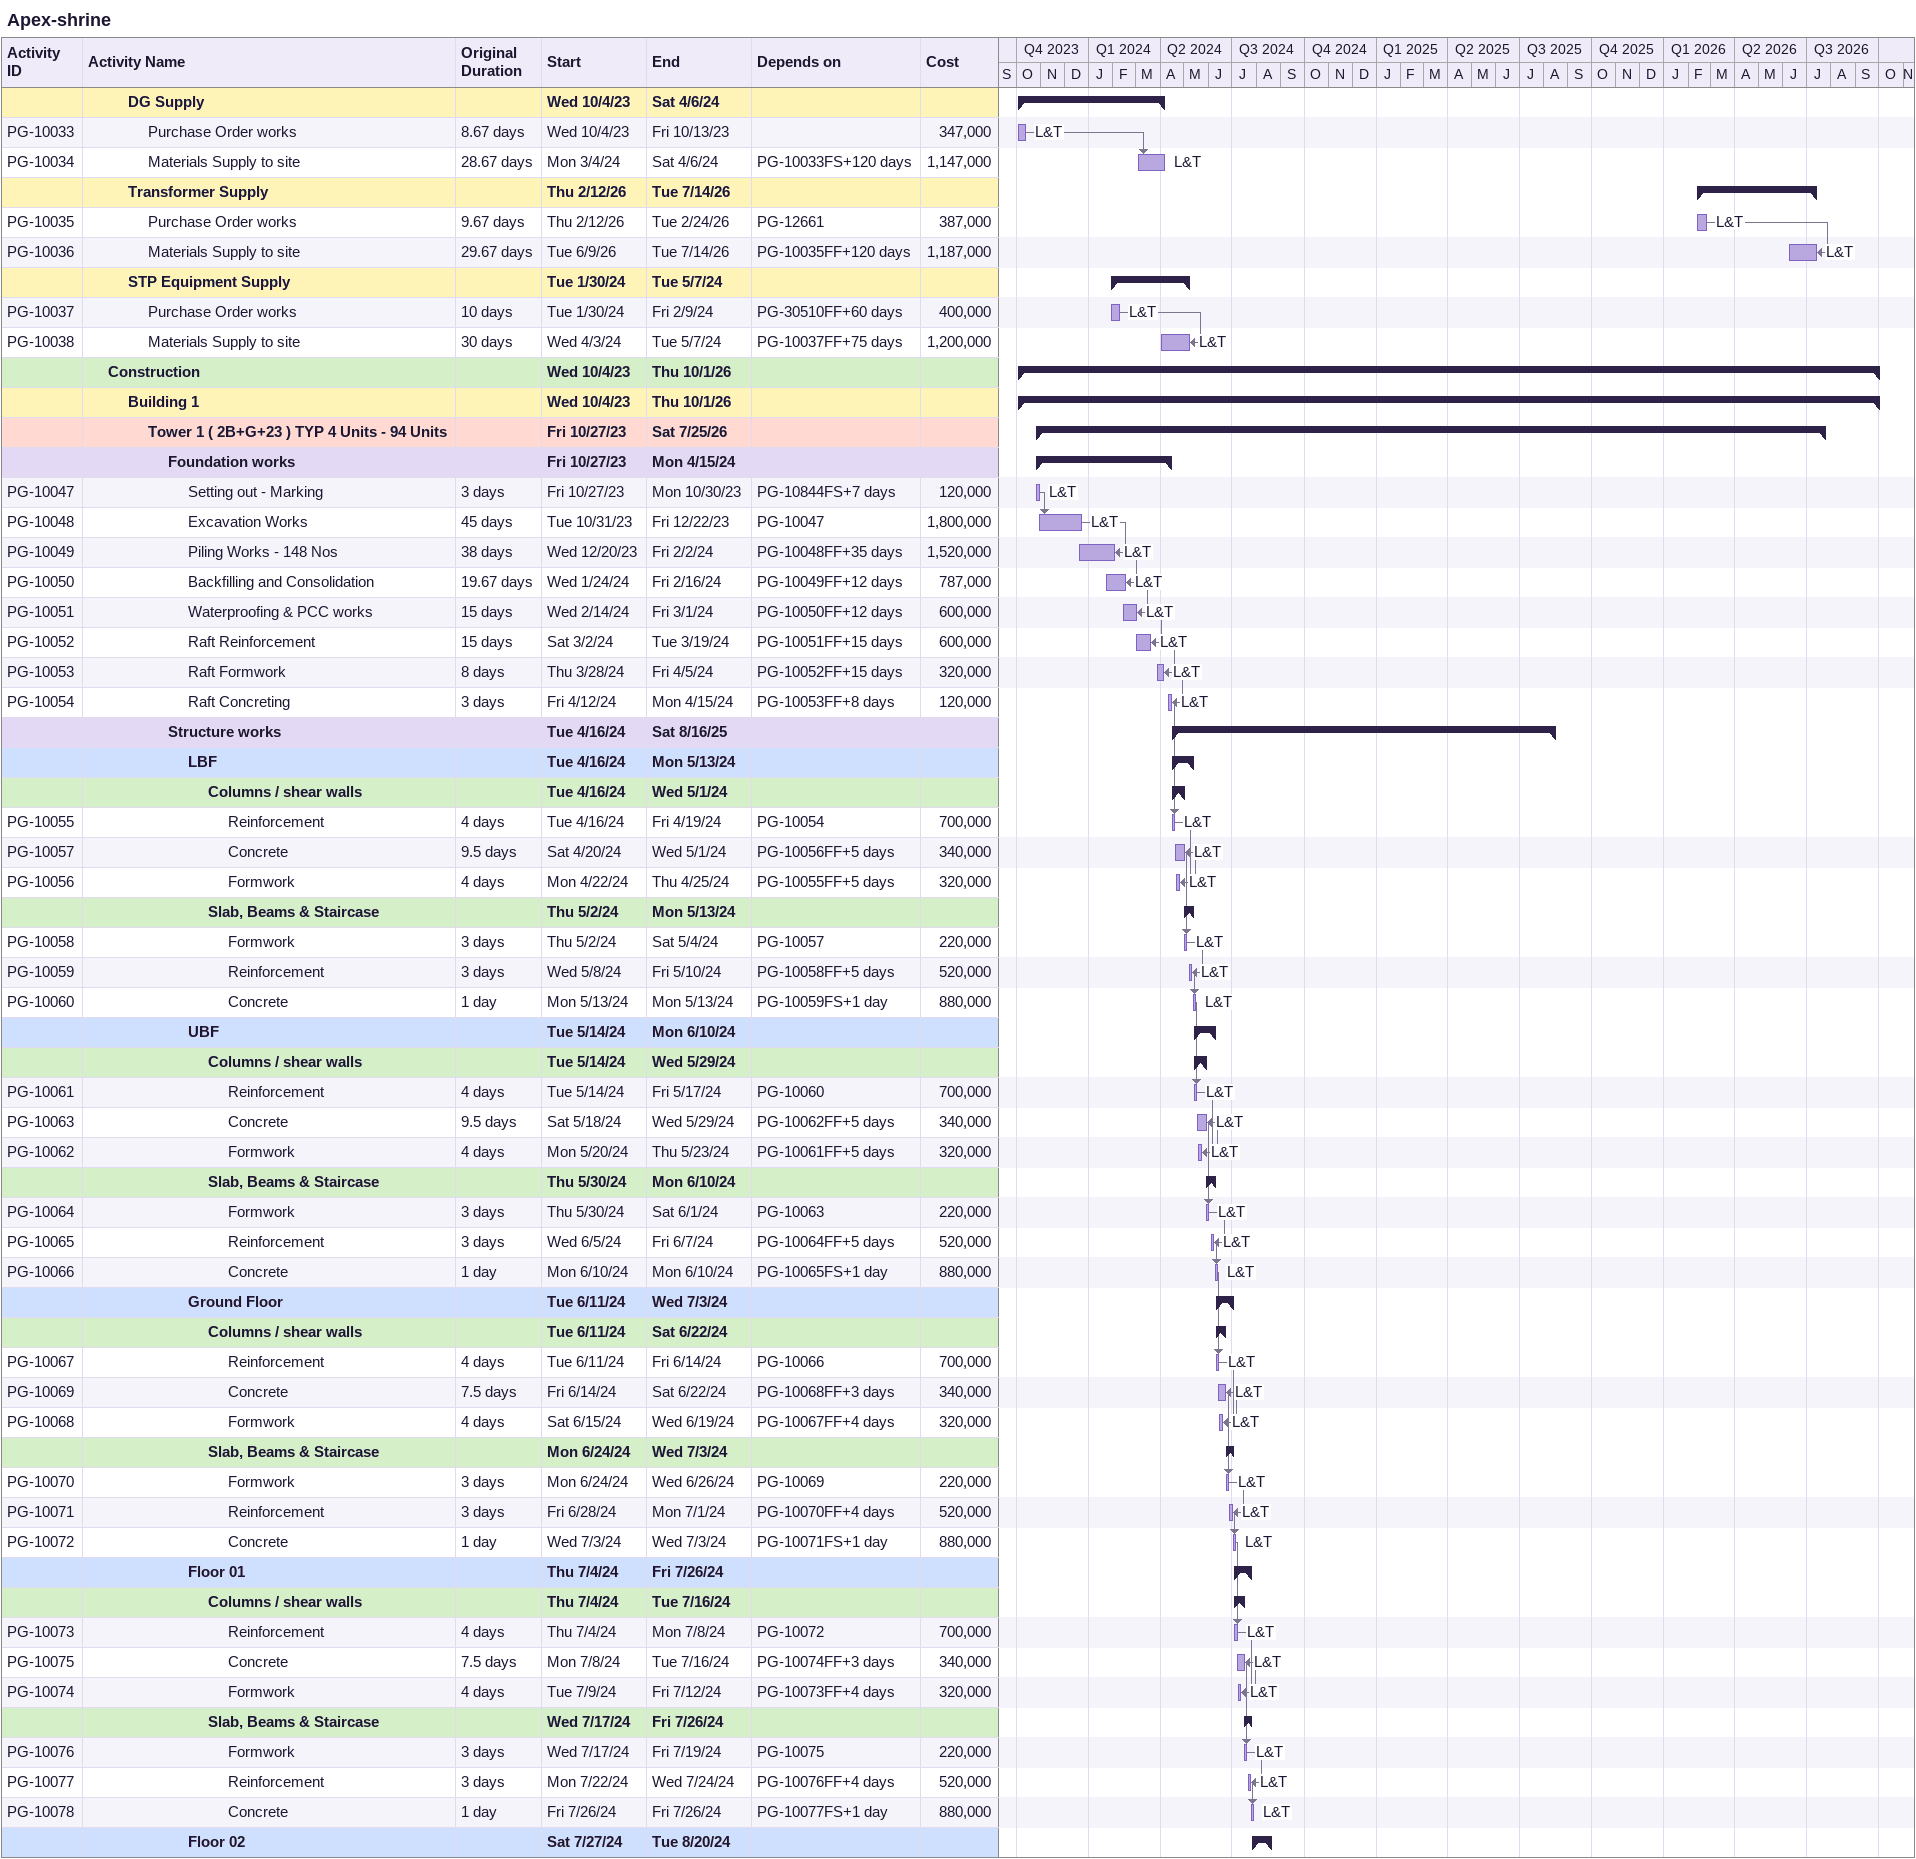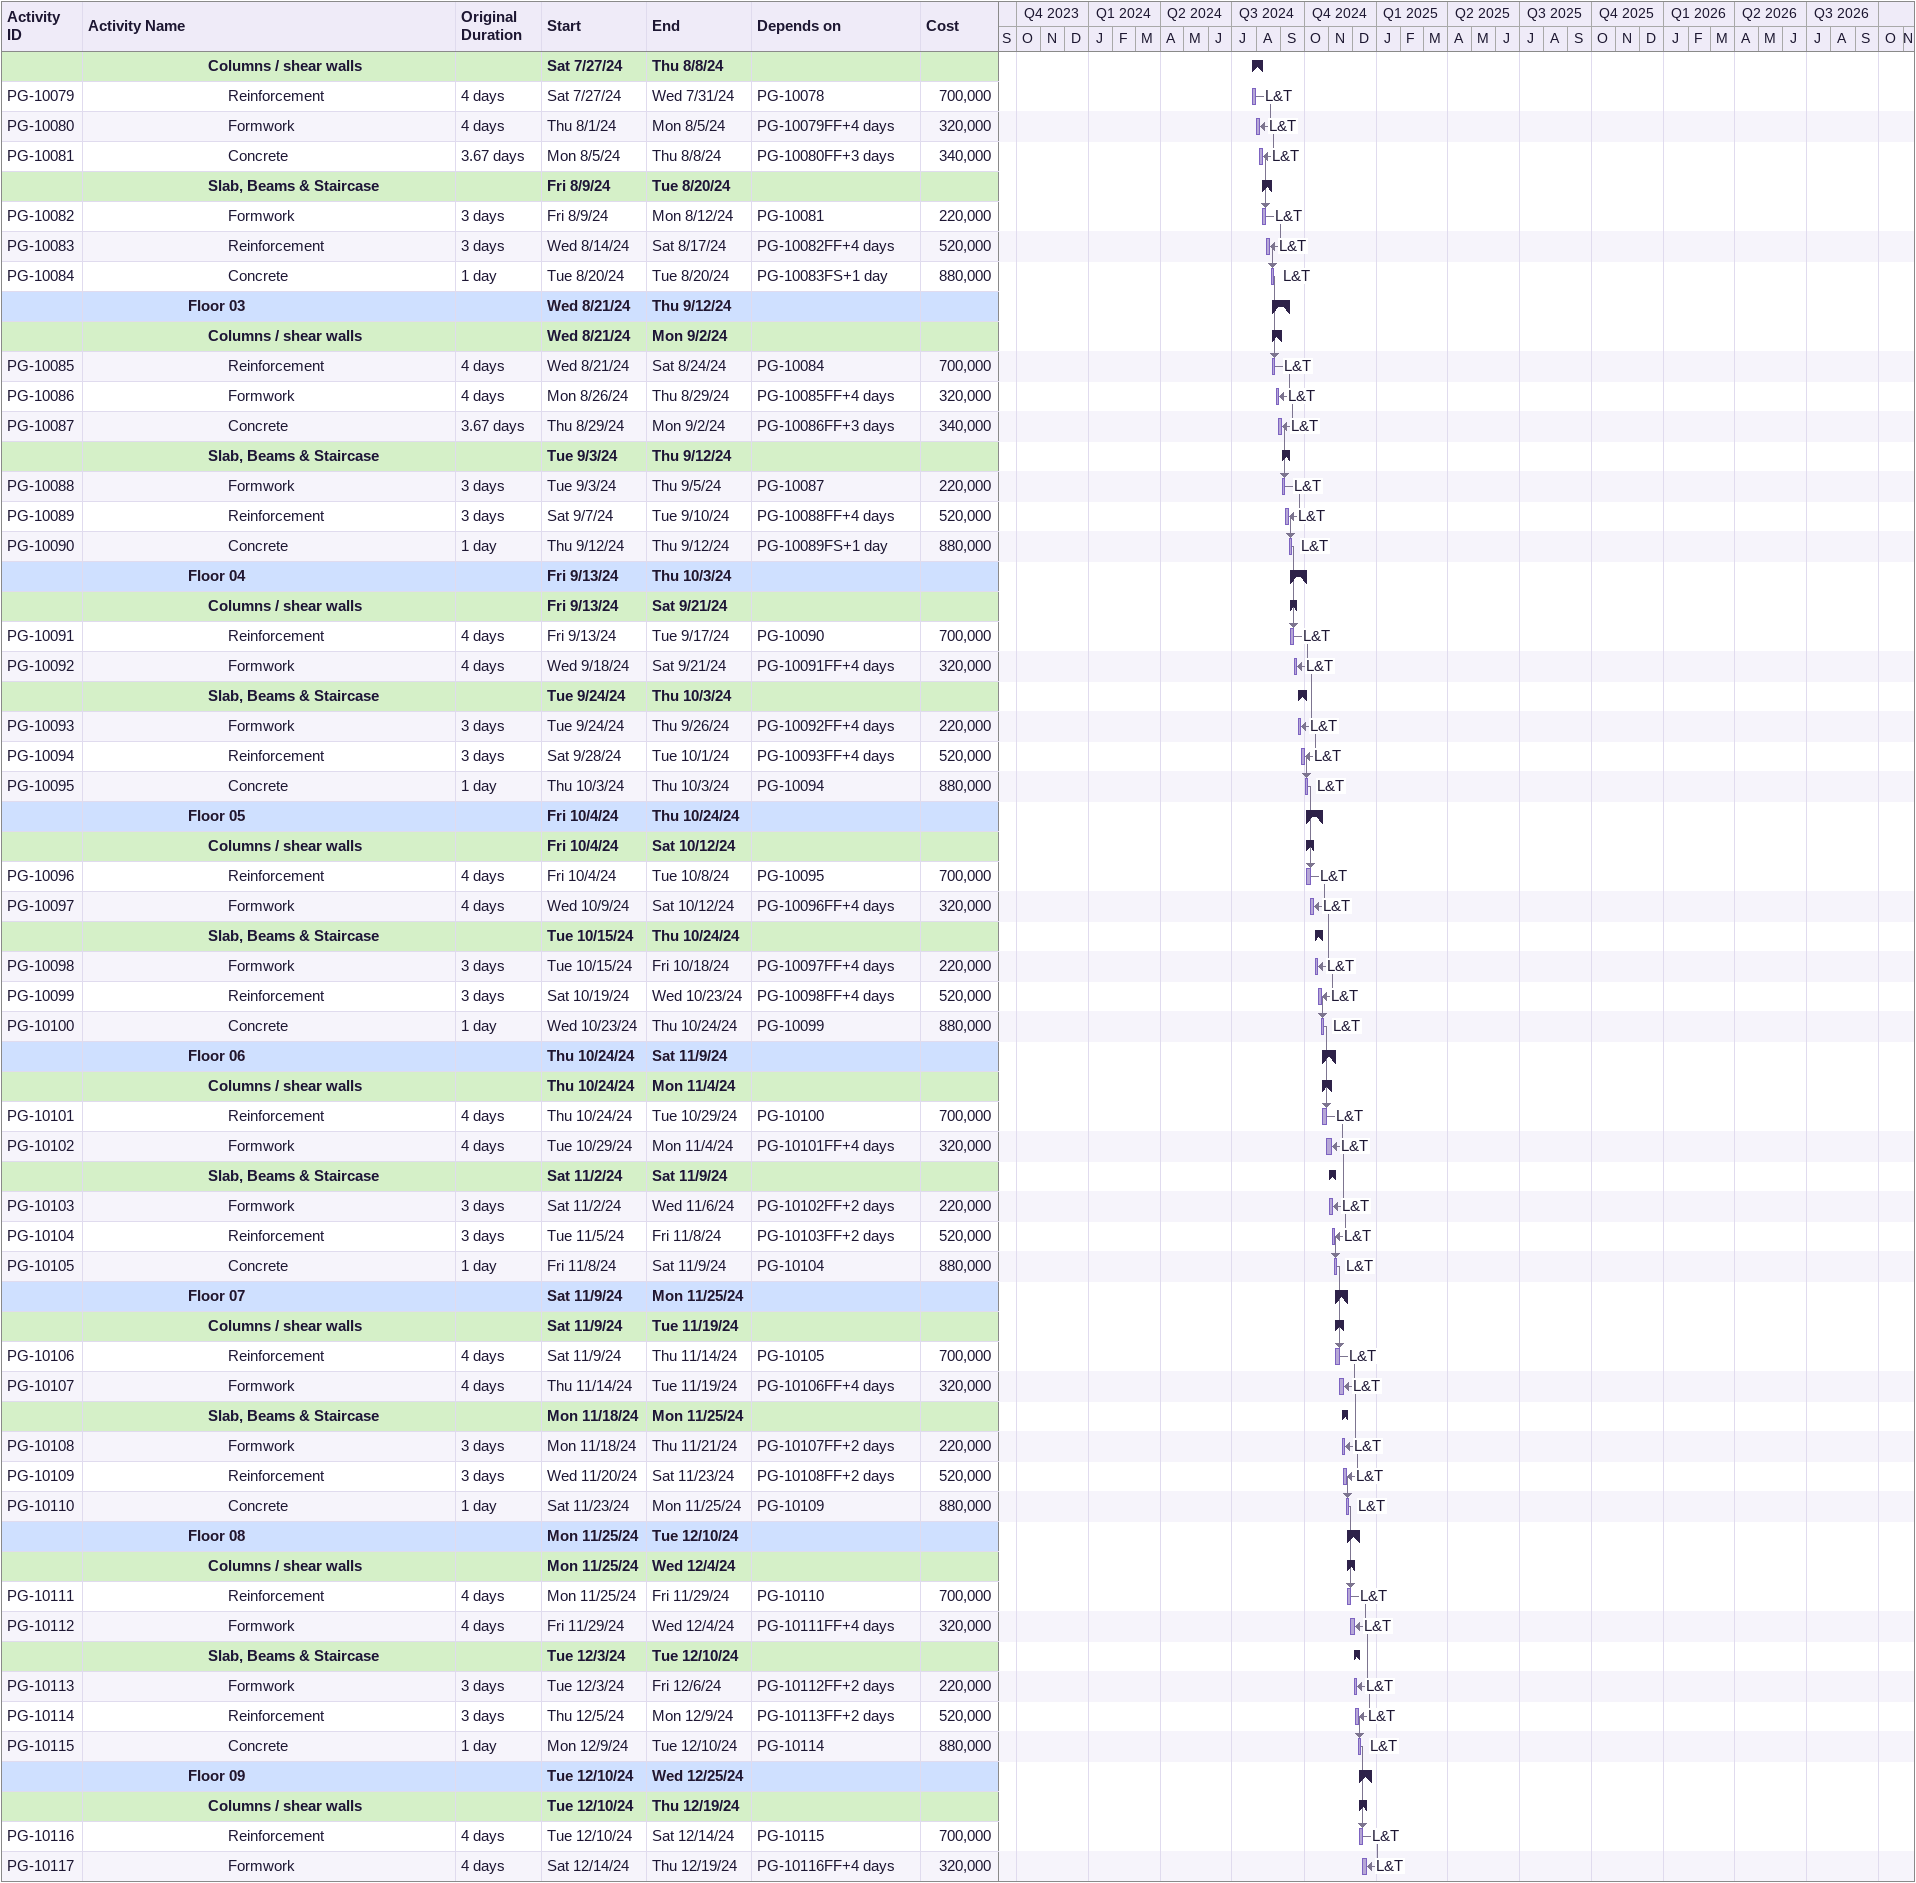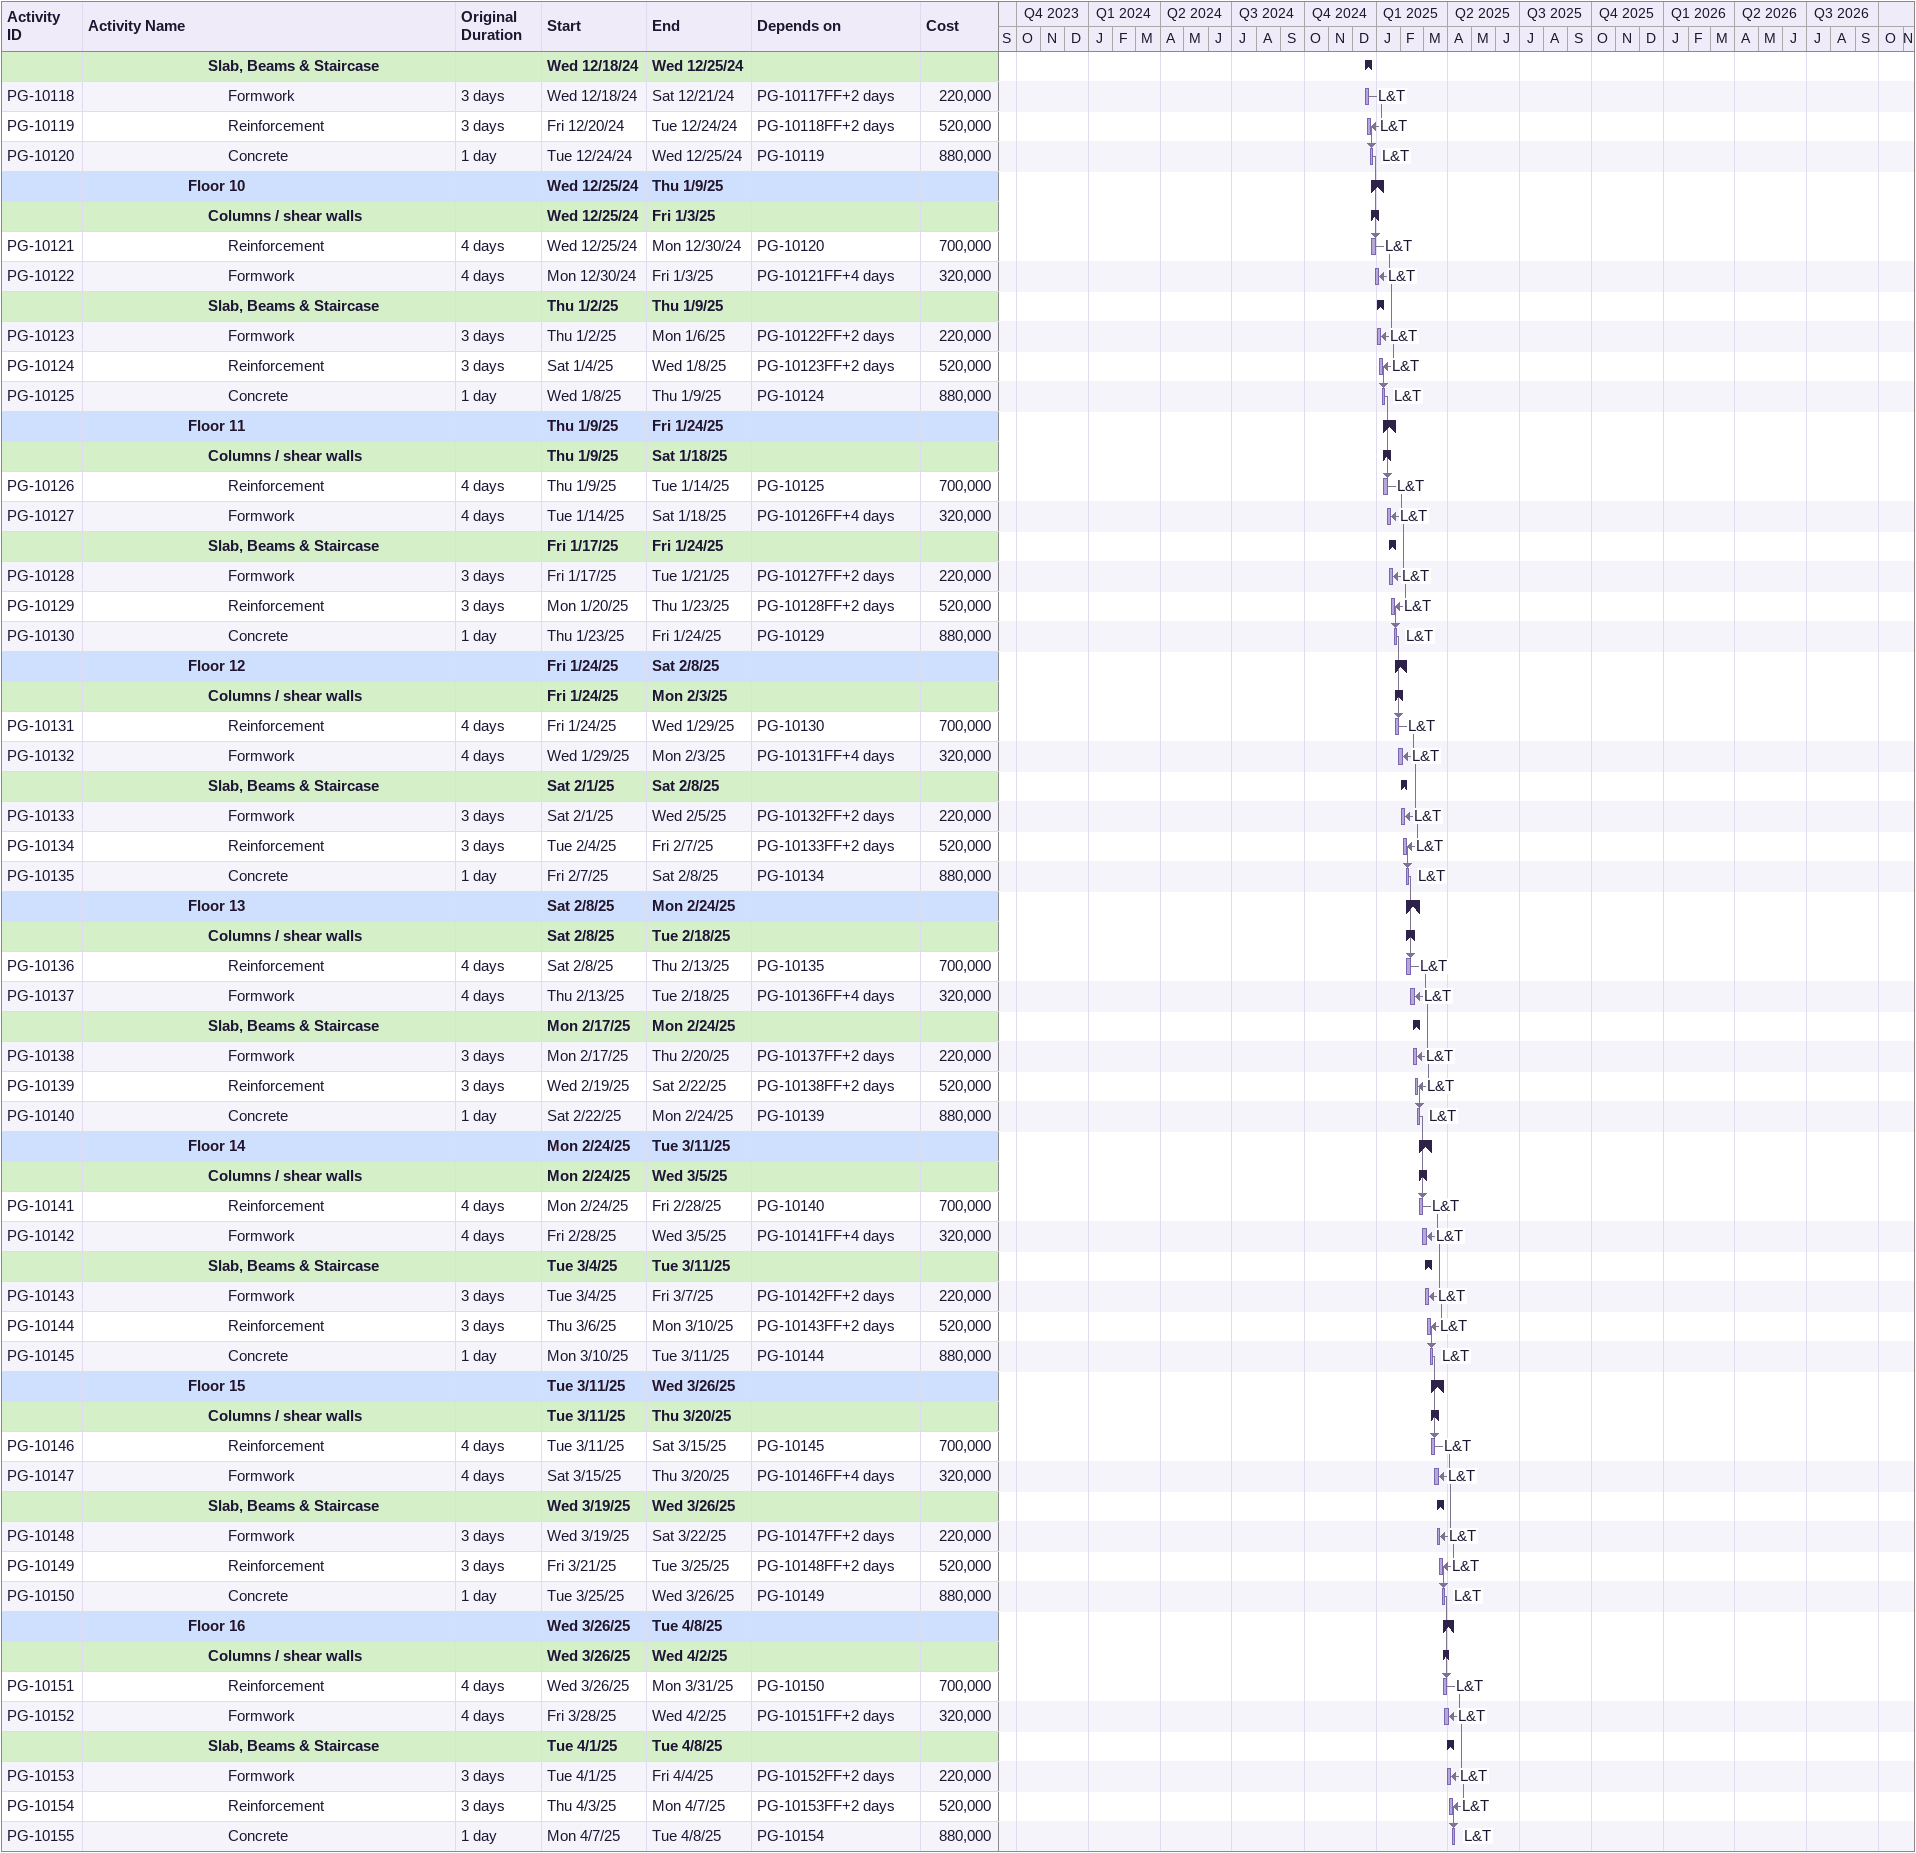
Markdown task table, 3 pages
Apex-shrine

| ID | Level | Task | Original duration | Start | Finish | Predecessors | Resources | Cost |
|---|---|---|---|---|---|---|---|---|
|  | 3 | **DG Supply** |  | 2023-10-04 | 2024-04-06 |  |  |  |
| PG-10033 | 4 | Purchase Order works | 8.67d | 2023-10-04 | 2023-10-13 |  | L&T | 347000 |
| PG-10034 | 4 | Materials Supply to site | 28.67d | 2024-03-04 | 2024-04-06 | PG-10033FS+120d | L&T | 1147000 |
|  | 3 | **Transformer Supply** |  | 2026-02-12 | 2026-07-14 |  |  |  |
| PG-10035 | 4 | Purchase Order works | 9.67d | 2026-02-12 | 2026-02-24 | PG-12661 | L&T | 387000 |
| PG-10036 | 4 | Materials Supply to site | 29.67d | 2026-06-09 | 2026-07-14 | PG-10035FF+120d | L&T | 1187000 |
|  | 3 | **STP Equipment Supply** |  | 2024-01-30 | 2024-05-07 |  |  |  |
| PG-10037 | 4 | Purchase Order works | 10d | 2024-01-30 | 2024-02-09 | PG-30510FF+60d | L&T | 400000 |
| PG-10038 | 4 | Materials Supply to site | 30d | 2024-04-03 | 2024-05-07 | PG-10037FF+75d | L&T | 1200000 |
|  | 2 | **Construction** |  | 2023-10-04 | 2026-10-01 |  |  |  |
|  | 3 | **Building 1** |  | 2023-10-04 | 2026-10-01 |  |  |  |
|  | 4 | **Tower 1 ( 2B+G+23 ) TYP 4 Units - 94 Units** |  | 2023-10-27 | 2026-07-25 |  |  |  |
|  | 5 | **Foundation works** |  | 2023-10-27 | 2024-04-15 |  |  |  |
| PG-10047 | 6 | Setting out - Marking | 3d | 2023-10-27 | 2023-10-30 | PG-10844FS+7d | L&T | 120000 |
| PG-10048 | 6 | Excavation Works | 45d | 2023-10-31 | 2023-12-22 | PG-10047 | L&T | 1800000 |
| PG-10049 | 6 | Piling Works - 148 Nos | 38d | 2023-12-20 | 2024-02-02 | PG-10048FF+35d | L&T | 1520000 |
| PG-10050 | 6 | Backfilling and Consolidation | 19.67d | 2024-01-24 | 2024-02-16 | PG-10049FF+12d | L&T | 787000 |
| PG-10051 | 6 | Waterproofing & PCC works | 15d | 2024-02-14 | 2024-03-01 | PG-10050FF+12d | L&T | 600000 |
| PG-10052 | 6 | Raft Reinforcement | 15d | 2024-03-02 | 2024-03-19 | PG-10051FF+15d | L&T | 600000 |
| PG-10053 | 6 | Raft Formwork | 8d | 2024-03-28 | 2024-04-05 | PG-10052FF+15d | L&T | 320000 |
| PG-10054 | 6 | Raft Concreting | 3d | 2024-04-12 | 2024-04-15 | PG-10053FF+8d | L&T | 120000 |
|  | 5 | **Structure works** |  | 2024-04-16 | 2025-08-16 |  |  |  |
|  | 6 | **LBF** |  | 2024-04-16 | 2024-05-13 |  |  |  |
|  | 7 | **Columns / shear walls** |  | 2024-04-16 | 2024-05-01 |  |  |  |
| PG-10055 | 8 | Reinforcement | 4d | 2024-04-16 | 2024-04-19 | PG-10054 | L&T | 700000 |
| PG-10057 | 8 | Concrete | 9.5d | 2024-04-20 | 2024-05-01 | PG-10056FF+5d | L&T | 340000 |
| PG-10056 | 8 | Formwork | 4d | 2024-04-22 | 2024-04-25 | PG-10055FF+5d | L&T | 320000 |
|  | 7 | **Slab, Beams & Staircase** |  | 2024-05-02 | 2024-05-13 |  |  |  |
| PG-10058 | 8 | Formwork | 3d | 2024-05-02 | 2024-05-04 | PG-10057 | L&T | 220000 |
| PG-10059 | 8 | Reinforcement | 3d | 2024-05-08 | 2024-05-10 | PG-10058FF+5d | L&T | 520000 |
| PG-10060 | 8 | Concrete | 1d | 2024-05-13 | 2024-05-13 | PG-10059FS+1d | L&T | 880000 |
|  | 6 | **UBF** |  | 2024-05-14 | 2024-06-10 |  |  |  |
|  | 7 | **Columns / shear walls** |  | 2024-05-14 | 2024-05-29 |  |  |  |
| PG-10061 | 8 | Reinforcement | 4d | 2024-05-14 | 2024-05-17 | PG-10060 | L&T | 700000 |
| PG-10063 | 8 | Concrete | 9.5d | 2024-05-18 | 2024-05-29 | PG-10062FF+5d | L&T | 340000 |
| PG-10062 | 8 | Formwork | 4d | 2024-05-20 | 2024-05-23 | PG-10061FF+5d | L&T | 320000 |
|  | 7 | **Slab, Beams & Staircase** |  | 2024-05-30 | 2024-06-10 |  |  |  |
| PG-10064 | 8 | Formwork | 3d | 2024-05-30 | 2024-06-01 | PG-10063 | L&T | 220000 |
| PG-10065 | 8 | Reinforcement | 3d | 2024-06-05 | 2024-06-07 | PG-10064FF+5d | L&T | 520000 |
| PG-10066 | 8 | Concrete | 1d | 2024-06-10 | 2024-06-10 | PG-10065FS+1d | L&T | 880000 |
|  | 6 | **Ground Floor** |  | 2024-06-11 | 2024-07-03 |  |  |  |
|  | 7 | **Columns / shear walls** |  | 2024-06-11 | 2024-06-22 |  |  |  |
| PG-10067 | 8 | Reinforcement | 4d | 2024-06-11 | 2024-06-14 | PG-10066 | L&T | 700000 |
| PG-10069 | 8 | Concrete | 7.5d | 2024-06-14 | 2024-06-22 | PG-10068FF+3d | L&T | 340000 |
| PG-10068 | 8 | Formwork | 4d | 2024-06-15 | 2024-06-19 | PG-10067FF+4d | L&T | 320000 |
|  | 7 | **Slab, Beams & Staircase** |  | 2024-06-24 | 2024-07-03 |  |  |  |
| PG-10070 | 8 | Formwork | 3d | 2024-06-24 | 2024-06-26 | PG-10069 | L&T | 220000 |
| PG-10071 | 8 | Reinforcement | 3d | 2024-06-28 | 2024-07-01 | PG-10070FF+4d | L&T | 520000 |
| PG-10072 | 8 | Concrete | 1d | 2024-07-03 | 2024-07-03 | PG-10071FS+1d | L&T | 880000 |
|  | 6 | **Floor 01** |  | 2024-07-04 | 2024-07-26 |  |  |  |
|  | 7 | **Columns / shear walls** |  | 2024-07-04 | 2024-07-16 |  |  |  |
| PG-10073 | 8 | Reinforcement | 4d | 2024-07-04 | 2024-07-08 | PG-10072 | L&T | 700000 |
| PG-10075 | 8 | Concrete | 7.5d | 2024-07-08 | 2024-07-16 | PG-10074FF+3d | L&T | 340000 |
| PG-10074 | 8 | Formwork | 4d | 2024-07-09 | 2024-07-12 | PG-10073FF+4d | L&T | 320000 |
|  | 7 | **Slab, Beams & Staircase** |  | 2024-07-17 | 2024-07-26 |  |  |  |
| PG-10076 | 8 | Formwork | 3d | 2024-07-17 | 2024-07-19 | PG-10075 | L&T | 220000 |
| PG-10077 | 8 | Reinforcement | 3d | 2024-07-22 | 2024-07-24 | PG-10076FF+4d | L&T | 520000 |
| PG-10078 | 8 | Concrete | 1d | 2024-07-26 | 2024-07-26 | PG-10077FS+1d | L&T | 880000 |
|  | 6 | **Floor 02** |  | 2024-07-27 | 2024-08-20 |  |  |  |
|  | 7 | **Columns / shear walls** |  | 2024-07-27 | 2024-08-08 |  |  |  |
| PG-10079 | 8 | Reinforcement | 4d | 2024-07-27 | 2024-07-31 | PG-10078 | L&T | 700000 |
| PG-10080 | 8 | Formwork | 4d | 2024-08-01 | 2024-08-05 | PG-10079FF+4d | L&T | 320000 |
| PG-10081 | 8 | Concrete | 3.67d | 2024-08-05 | 2024-08-08 | PG-10080FF+3d | L&T | 340000 |
|  | 7 | **Slab, Beams & Staircase** |  | 2024-08-09 | 2024-08-20 |  |  |  |
| PG-10082 | 8 | Formwork | 3d | 2024-08-09 | 2024-08-12 | PG-10081 | L&T | 220000 |
| PG-10083 | 8 | Reinforcement | 3d | 2024-08-14 | 2024-08-17 | PG-10082FF+4d | L&T | 520000 |
| PG-10084 | 8 | Concrete | 1d | 2024-08-20 | 2024-08-20 | PG-10083FS+1d | L&T | 880000 |
|  | 6 | **Floor 03** |  | 2024-08-21 | 2024-09-12 |  |  |  |
|  | 7 | **Columns / shear walls** |  | 2024-08-21 | 2024-09-02 |  |  |  |
| PG-10085 | 8 | Reinforcement | 4d | 2024-08-21 | 2024-08-24 | PG-10084 | L&T | 700000 |
| PG-10086 | 8 | Formwork | 4d | 2024-08-26 | 2024-08-29 | PG-10085FF+4d | L&T | 320000 |
| PG-10087 | 8 | Concrete | 3.67d | 2024-08-29 | 2024-09-02 | PG-10086FF+3d | L&T | 340000 |
|  | 7 | **Slab, Beams & Staircase** |  | 2024-09-03 | 2024-09-12 |  |  |  |
| PG-10088 | 8 | Formwork | 3d | 2024-09-03 | 2024-09-05 | PG-10087 | L&T | 220000 |
| PG-10089 | 8 | Reinforcement | 3d | 2024-09-07 | 2024-09-10 | PG-10088FF+4d | L&T | 520000 |
| PG-10090 | 8 | Concrete | 1d | 2024-09-12 | 2024-09-12 | PG-10089FS+1d | L&T | 880000 |
|  | 6 | **Floor 04** |  | 2024-09-13 | 2024-10-03 |  |  |  |
|  | 7 | **Columns / shear walls** |  | 2024-09-13 | 2024-09-21 |  |  |  |
| PG-10091 | 8 | Reinforcement | 4d | 2024-09-13 | 2024-09-17 | PG-10090 | L&T | 700000 |
| PG-10092 | 8 | Formwork | 4d | 2024-09-18 | 2024-09-21 | PG-10091FF+4d | L&T | 320000 |
|  | 7 | **Slab, Beams & Staircase** |  | 2024-09-24 | 2024-10-03 |  |  |  |
| PG-10093 | 8 | Formwork | 3d | 2024-09-24 | 2024-09-26 | PG-10092FF+4d | L&T | 220000 |
| PG-10094 | 8 | Reinforcement | 3d | 2024-09-28 | 2024-10-01 | PG-10093FF+4d | L&T | 520000 |
| PG-10095 | 8 | Concrete | 1d | 2024-10-03 | 2024-10-03 | PG-10094 | L&T | 880000 |
|  | 6 | **Floor 05** |  | 2024-10-04 | 2024-10-24 |  |  |  |
|  | 7 | **Columns / shear walls** |  | 2024-10-04 | 2024-10-12 |  |  |  |
| PG-10096 | 8 | Reinforcement | 4d | 2024-10-04 | 2024-10-08 | PG-10095 | L&T | 700000 |
| PG-10097 | 8 | Formwork | 4d | 2024-10-09 | 2024-10-12 | PG-10096FF+4d | L&T | 320000 |
|  | 7 | **Slab, Beams & Staircase** |  | 2024-10-15 | 2024-10-24 |  |  |  |
| PG-10098 | 8 | Formwork | 3d | 2024-10-15 | 2024-10-18 | PG-10097FF+4d | L&T | 220000 |
| PG-10099 | 8 | Reinforcement | 3d | 2024-10-19 | 2024-10-23 | PG-10098FF+4d | L&T | 520000 |
| PG-10100 | 8 | Concrete | 1d | 2024-10-23 | 2024-10-24 | PG-10099 | L&T | 880000 |
|  | 6 | **Floor 06** |  | 2024-10-24 | 2024-11-09 |  |  |  |
|  | 7 | **Columns / shear walls** |  | 2024-10-24 | 2024-11-04 |  |  |  |
| PG-10101 | 8 | Reinforcement | 4d | 2024-10-24 | 2024-10-29 | PG-10100 | L&T | 700000 |
| PG-10102 | 8 | Formwork | 4d | 2024-10-29 | 2024-11-04 | PG-10101FF+4d | L&T | 320000 |
|  | 7 | **Slab, Beams & Staircase** |  | 2024-11-02 | 2024-11-09 |  |  |  |
| PG-10103 | 8 | Formwork | 3d | 2024-11-02 | 2024-11-06 | PG-10102FF+2d | L&T | 220000 |
| PG-10104 | 8 | Reinforcement | 3d | 2024-11-05 | 2024-11-08 | PG-10103FF+2d | L&T | 520000 |
| PG-10105 | 8 | Concrete | 1d | 2024-11-08 | 2024-11-09 | PG-10104 | L&T | 880000 |
|  | 6 | **Floor 07** |  | 2024-11-09 | 2024-11-25 |  |  |  |
|  | 7 | **Columns / shear walls** |  | 2024-11-09 | 2024-11-19 |  |  |  |
| PG-10106 | 8 | Reinforcement | 4d | 2024-11-09 | 2024-11-14 | PG-10105 | L&T | 700000 |
| PG-10107 | 8 | Formwork | 4d | 2024-11-14 | 2024-11-19 | PG-10106FF+4d | L&T | 320000 |
|  | 7 | **Slab, Beams & Staircase** |  | 2024-11-18 | 2024-11-25 |  |  |  |
| PG-10108 | 8 | Formwork | 3d | 2024-11-18 | 2024-11-21 | PG-10107FF+2d | L&T | 220000 |
| PG-10109 | 8 | Reinforcement | 3d | 2024-11-20 | 2024-11-23 | PG-10108FF+2d | L&T | 520000 |
| PG-10110 | 8 | Concrete | 1d | 2024-11-23 | 2024-11-25 | PG-10109 | L&T | 880000 |
|  | 6 | **Floor 08** |  | 2024-11-25 | 2024-12-10 |  |  |  |
|  | 7 | **Columns / shear walls** |  | 2024-11-25 | 2024-12-04 |  |  |  |
| PG-10111 | 8 | Reinforcement | 4d | 2024-11-25 | 2024-11-29 | PG-10110 | L&T | 700000 |
| PG-10112 | 8 | Formwork | 4d | 2024-11-29 | 2024-12-04 | PG-10111FF+4d | L&T | 320000 |
|  | 7 | **Slab, Beams & Staircase** |  | 2024-12-03 | 2024-12-10 |  |  |  |
| PG-10113 | 8 | Formwork | 3d | 2024-12-03 | 2024-12-06 | PG-10112FF+2d | L&T | 220000 |
| PG-10114 | 8 | Reinforcement | 3d | 2024-12-05 | 2024-12-09 | PG-10113FF+2d | L&T | 520000 |
| PG-10115 | 8 | Concrete | 1d | 2024-12-09 | 2024-12-10 | PG-10114 | L&T | 880000 |
|  | 6 | **Floor 09** |  | 2024-12-10 | 2024-12-25 |  |  |  |
|  | 7 | **Columns / shear walls** |  | 2024-12-10 | 2024-12-19 |  |  |  |
| PG-10116 | 8 | Reinforcement | 4d | 2024-12-10 | 2024-12-14 | PG-10115 | L&T | 700000 |
| PG-10117 | 8 | Formwork | 4d | 2024-12-14 | 2024-12-19 | PG-10116FF+4d | L&T | 320000 |
|  | 7 | **Slab, Beams & Staircase** |  | 2024-12-18 | 2024-12-25 |  |  |  |
| PG-10118 | 8 | Formwork | 3d | 2024-12-18 | 2024-12-21 | PG-10117FF+2d | L&T | 220000 |
| PG-10119 | 8 | Reinforcement | 3d | 2024-12-20 | 2024-12-24 | PG-10118FF+2d | L&T | 520000 |
| PG-10120 | 8 | Concrete | 1d | 2024-12-24 | 2024-12-25 | PG-10119 | L&T | 880000 |
|  | 6 | **Floor 10** |  | 2024-12-25 | 2025-01-09 |  |  |  |
|  | 7 | **Columns / shear walls** |  | 2024-12-25 | 2025-01-03 |  |  |  |
| PG-10121 | 8 | Reinforcement | 4d | 2024-12-25 | 2024-12-30 | PG-10120 | L&T | 700000 |
| PG-10122 | 8 | Formwork | 4d | 2024-12-30 | 2025-01-03 | PG-10121FF+4d | L&T | 320000 |
|  | 7 | **Slab, Beams & Staircase** |  | 2025-01-02 | 2025-01-09 |  |  |  |
| PG-10123 | 8 | Formwork | 3d | 2025-01-02 | 2025-01-06 | PG-10122FF+2d | L&T | 220000 |
| PG-10124 | 8 | Reinforcement | 3d | 2025-01-04 | 2025-01-08 | PG-10123FF+2d | L&T | 520000 |
| PG-10125 | 8 | Concrete | 1d | 2025-01-08 | 2025-01-09 | PG-10124 | L&T | 880000 |
|  | 6 | **Floor 11** |  | 2025-01-09 | 2025-01-24 |  |  |  |
|  | 7 | **Columns / shear walls** |  | 2025-01-09 | 2025-01-18 |  |  |  |
| PG-10126 | 8 | Reinforcement | 4d | 2025-01-09 | 2025-01-14 | PG-10125 | L&T | 700000 |
| PG-10127 | 8 | Formwork | 4d | 2025-01-14 | 2025-01-18 | PG-10126FF+4d | L&T | 320000 |
|  | 7 | **Slab, Beams & Staircase** |  | 2025-01-17 | 2025-01-24 |  |  |  |
| PG-10128 | 8 | Formwork | 3d | 2025-01-17 | 2025-01-21 | PG-10127FF+2d | L&T | 220000 |
| PG-10129 | 8 | Reinforcement | 3d | 2025-01-20 | 2025-01-23 | PG-10128FF+2d | L&T | 520000 |
| PG-10130 | 8 | Concrete | 1d | 2025-01-23 | 2025-01-24 | PG-10129 | L&T | 880000 |
|  | 6 | **Floor 12** |  | 2025-01-24 | 2025-02-08 |  |  |  |
|  | 7 | **Columns / shear walls** |  | 2025-01-24 | 2025-02-03 |  |  |  |
| PG-10131 | 8 | Reinforcement | 4d | 2025-01-24 | 2025-01-29 | PG-10130 | L&T | 700000 |
| PG-10132 | 8 | Formwork | 4d | 2025-01-29 | 2025-02-03 | PG-10131FF+4d | L&T | 320000 |
|  | 7 | **Slab, Beams & Staircase** |  | 2025-02-01 | 2025-02-08 |  |  |  |
| PG-10133 | 8 | Formwork | 3d | 2025-02-01 | 2025-02-05 | PG-10132FF+2d | L&T | 220000 |
| PG-10134 | 8 | Reinforcement | 3d | 2025-02-04 | 2025-02-07 | PG-10133FF+2d | L&T | 520000 |
| PG-10135 | 8 | Concrete | 1d | 2025-02-07 | 2025-02-08 | PG-10134 | L&T | 880000 |
|  | 6 | **Floor 13** |  | 2025-02-08 | 2025-02-24 |  |  |  |
|  | 7 | **Columns / shear walls** |  | 2025-02-08 | 2025-02-18 |  |  |  |
| PG-10136 | 8 | Reinforcement | 4d | 2025-02-08 | 2025-02-13 | PG-10135 | L&T | 700000 |
| PG-10137 | 8 | Formwork | 4d | 2025-02-13 | 2025-02-18 | PG-10136FF+4d | L&T | 320000 |
|  | 7 | **Slab, Beams & Staircase** |  | 2025-02-17 | 2025-02-24 |  |  |  |
| PG-10138 | 8 | Formwork | 3d | 2025-02-17 | 2025-02-20 | PG-10137FF+2d | L&T | 220000 |
| PG-10139 | 8 | Reinforcement | 3d | 2025-02-19 | 2025-02-22 | PG-10138FF+2d | L&T | 520000 |
| PG-10140 | 8 | Concrete | 1d | 2025-02-22 | 2025-02-24 | PG-10139 | L&T | 880000 |
|  | 6 | **Floor 14** |  | 2025-02-24 | 2025-03-11 |  |  |  |
|  | 7 | **Columns / shear walls** |  | 2025-02-24 | 2025-03-05 |  |  |  |
| PG-10141 | 8 | Reinforcement | 4d | 2025-02-24 | 2025-02-28 | PG-10140 | L&T | 700000 |
| PG-10142 | 8 | Formwork | 4d | 2025-02-28 | 2025-03-05 | PG-10141FF+4d | L&T | 320000 |
|  | 7 | **Slab, Beams & Staircase** |  | 2025-03-04 | 2025-03-11 |  |  |  |
| PG-10143 | 8 | Formwork | 3d | 2025-03-04 | 2025-03-07 | PG-10142FF+2d | L&T | 220000 |
| PG-10144 | 8 | Reinforcement | 3d | 2025-03-06 | 2025-03-10 | PG-10143FF+2d | L&T | 520000 |
| PG-10145 | 8 | Concrete | 1d | 2025-03-10 | 2025-03-11 | PG-10144 | L&T | 880000 |
|  | 6 | **Floor 15** |  | 2025-03-11 | 2025-03-26 |  |  |  |
|  | 7 | **Columns / shear walls** |  | 2025-03-11 | 2025-03-20 |  |  |  |
| PG-10146 | 8 | Reinforcement | 4d | 2025-03-11 | 2025-03-15 | PG-10145 | L&T | 700000 |
| PG-10147 | 8 | Formwork | 4d | 2025-03-15 | 2025-03-20 | PG-10146FF+4d | L&T | 320000 |
|  | 7 | **Slab, Beams & Staircase** |  | 2025-03-19 | 2025-03-26 |  |  |  |
| PG-10148 | 8 | Formwork | 3d | 2025-03-19 | 2025-03-22 | PG-10147FF+2d | L&T | 220000 |
| PG-10149 | 8 | Reinforcement | 3d | 2025-03-21 | 2025-03-25 | PG-10148FF+2d | L&T | 520000 |
| PG-10150 | 8 | Concrete | 1d | 2025-03-25 | 2025-03-26 | PG-10149 | L&T | 880000 |
|  | 6 | **Floor 16** |  | 2025-03-26 | 2025-04-08 |  |  |  |
|  | 7 | **Columns / shear walls** |  | 2025-03-26 | 2025-04-02 |  |  |  |
| PG-10151 | 8 | Reinforcement | 4d | 2025-03-26 | 2025-03-31 | PG-10150 | L&T | 700000 |
| PG-10152 | 8 | Formwork | 4d | 2025-03-28 | 2025-04-02 | PG-10151FF+2d | L&T | 320000 |
|  | 7 | **Slab, Beams & Staircase** |  | 2025-04-01 | 2025-04-08 |  |  |  |
| PG-10153 | 8 | Formwork | 3d | 2025-04-01 | 2025-04-04 | PG-10152FF+2d | L&T | 220000 |
| PG-10154 | 8 | Reinforcement | 3d | 2025-04-03 | 2025-04-07 | PG-10153FF+2d | L&T | 520000 |
| PG-10155 | 8 | Concrete | 1d | 2025-04-07 | 2025-04-08 | PG-10154 | L&T | 880000 |
